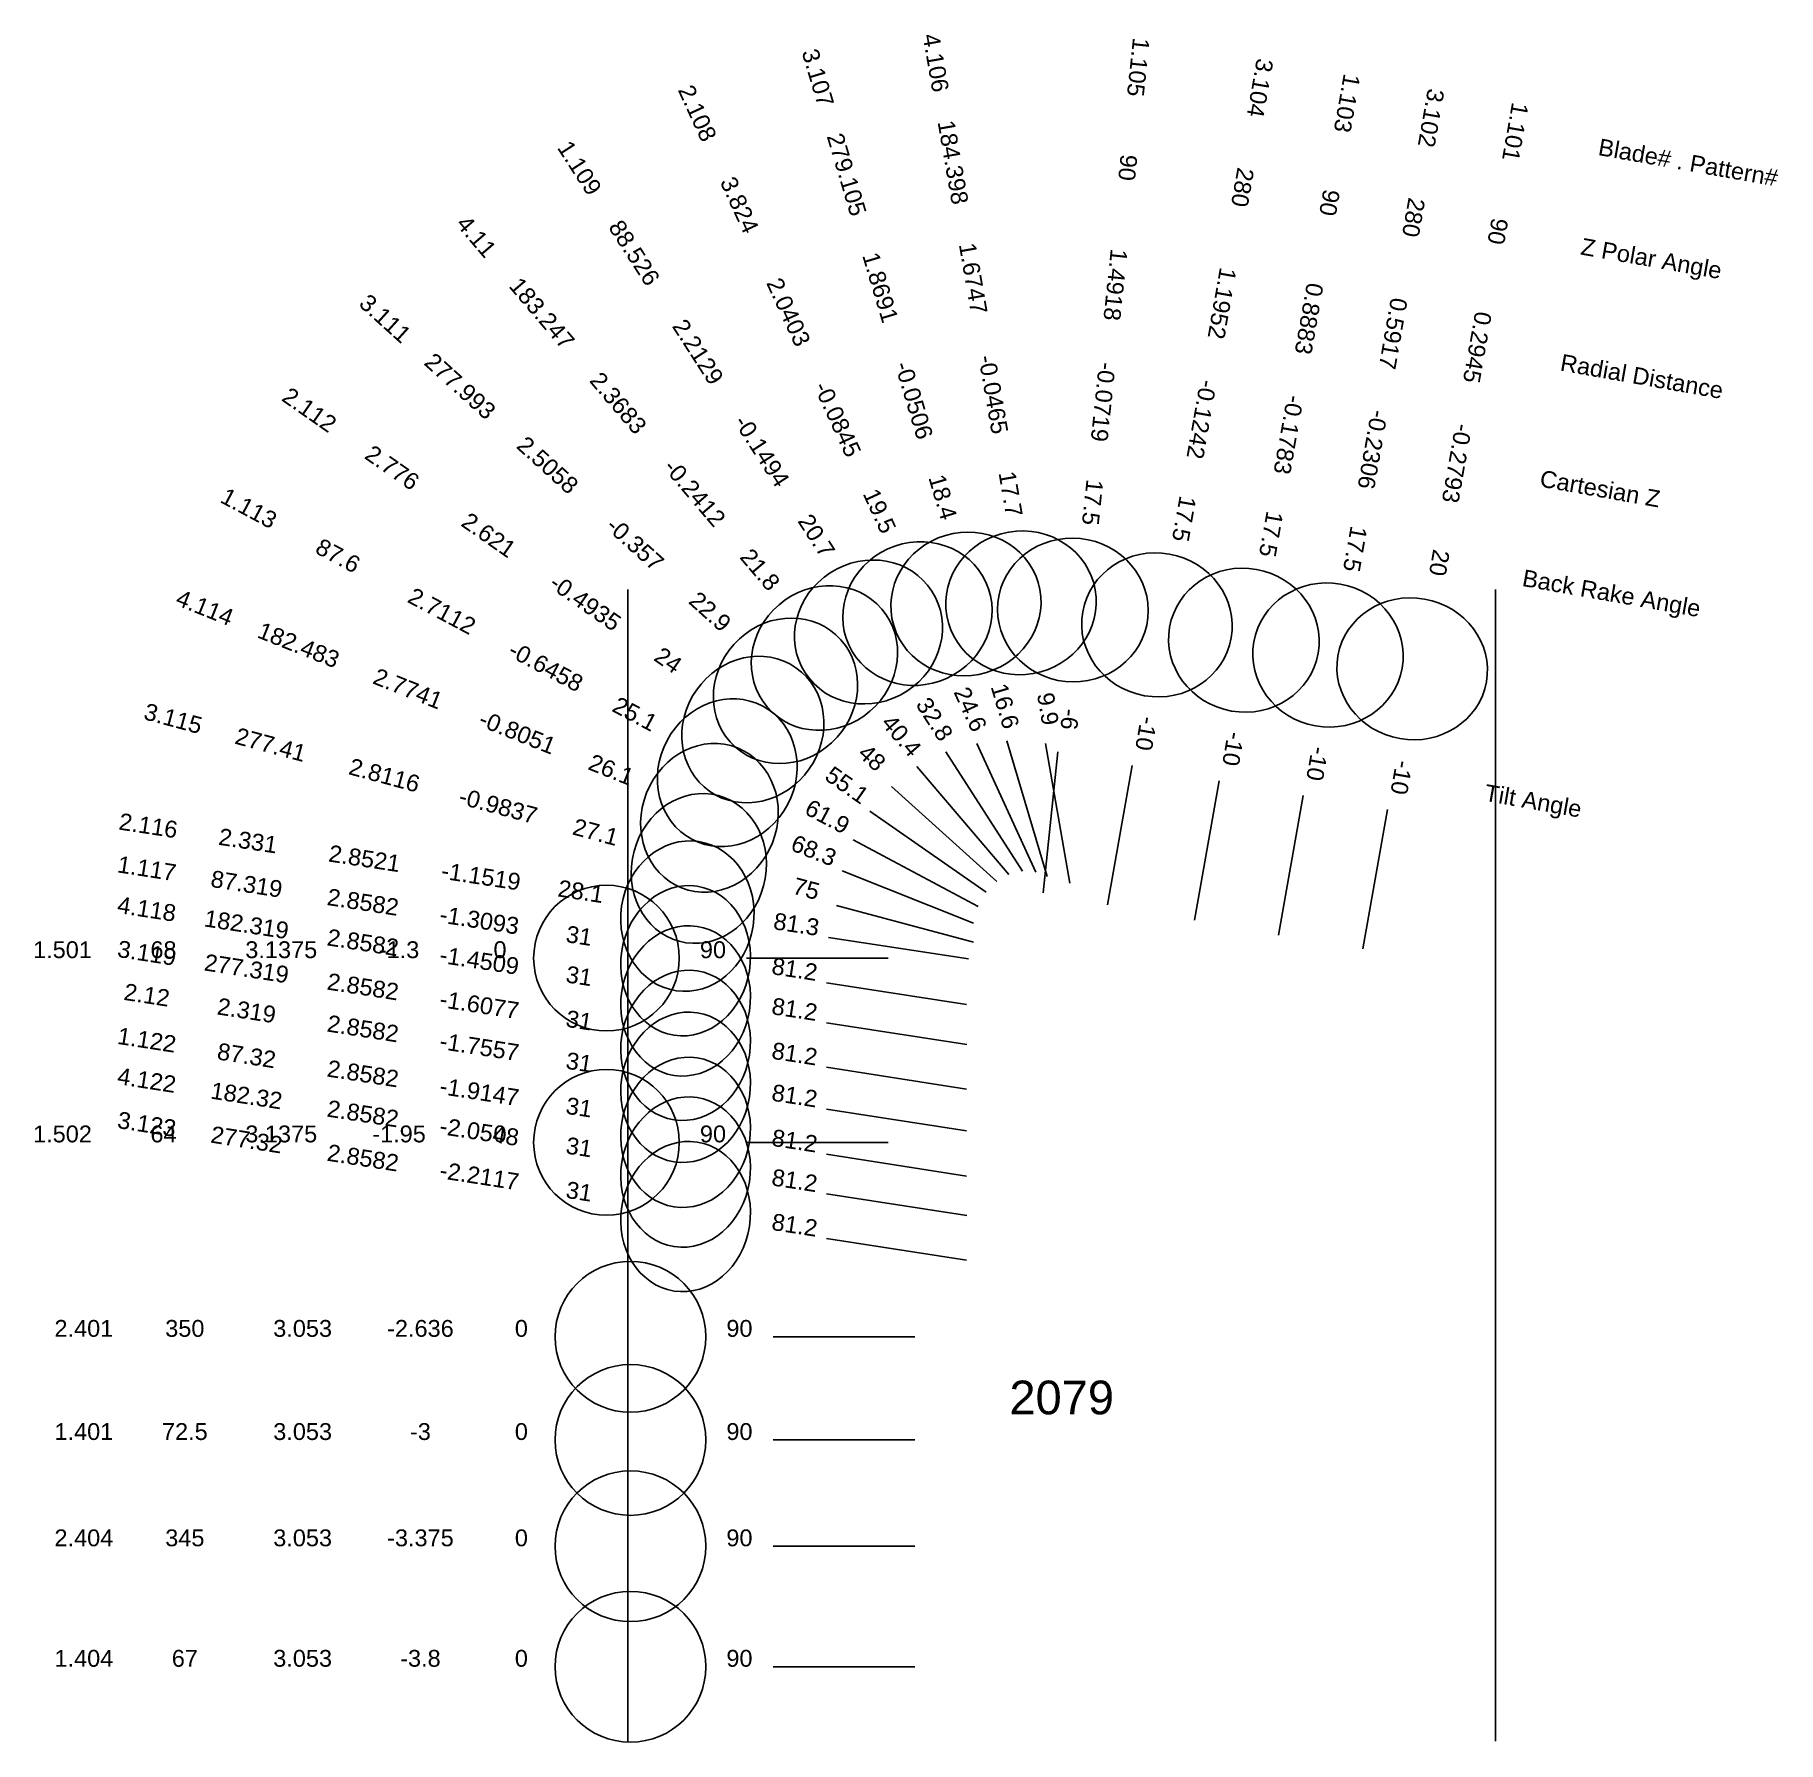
# Model space of a CAD drawing. Header units: inches. Extents: x 30.85 to 37, y 13.93 to 19.96.
import ezdxf
from ezdxf.enums import TextEntityAlignment as Align

# ---------------------------------------------------------------- set-up
doc = ezdxf.new("R2010")
doc.units = ezdxf.units.IN
doc.header["$MEASUREMENT"] = 0
for name, color, linetype, true_color in [('Blade_1', 30, 'Continuous', 0xff7f00), ('Blade_2', 7, 'Continuous', 0xcccc00), ('Blade_3', 7, 'Continuous', 0x00cc00), ('Blade_4', 7, 'Continuous', 0x00cccc)]:
    doc.layers.add(name, color=color, linetype=linetype, true_color=true_color)
doc.styles.get("Standard").update_dxf_attribs({"font": 'arial.ttf'})

msp = doc.modelspace()

# ---------------------------------------------------------------- linework, layer by layer
for p, q in [((32.9375, 18), (32.9375, 13.9372)), ((36, 18), (36, 13.9372))]:
    msp.add_line(p, q)
at = {"layer": 'Blade_1'}
for p, q in [((34.0597, 17.4273), (34.3305, 17.0069)), ((34.4556, 17.4274), (34.4033, 16.9301)), ((35.0243, 17.3258), (34.9374, 16.8334)), ((35.6181, 17.2248), (35.5312, 16.7324)), ((33.7331, 17.1173), (34.1743, 16.8821)), ((33.357, 16.7), (33.857, 16.7)), ((33.6393, 16.6133), (34.1334, 16.5365)), ((33.357, 16.05), (33.857, 16.05)), ((33.6393, 16.0079), (34.1334, 15.931)), ((33.4505, 15), (33.9505, 15)), ((33.4505, 14.2), (33.9505, 14.2))]:
    msp.add_line(p, q, dxfattribs=at)
for centre, major_axis, ratio in [((34.5082, 17.9281), (0.2645, -0.0278), 0.953717), ((33.7871, 17.8506), (0.2236, 0.144), 0.935559), ((35.1117, 17.8217), (0.262, -0.0462), 0.953717), ((35.7055, 17.7207), (0.262, -0.0462), 0.939693), ((33.2888, 17.3542), (0.1251, 0.2347), 0.905542), ((32.8625, 16.7), (0, 0.257), 1), ((33.1418, 16.6907), (0.0409, 0.2628), 0.857076), ((33.1418, 16.0853), (0.0409, 0.2628), 0.857085), ((32.8625, 16.05), (0, 0.257), 1), ((32.947, 15), (0, 0.266), 1), ((32.947, 14.2), (0, 0.266), 1)]:
    msp.add_ellipse(centre, major_axis=major_axis, ratio=ratio, dxfattribs=at)
at = {"layer": 'Blade_2'}
for p, q in [((34.1694, 17.4577), (34.3776, 17.0032)), ((33.7919, 17.2184), (34.2019, 16.9322)), ((33.6457, 16.7723), (34.14, 16.6971)), ((33.6393, 16.1669), (34.1334, 16.0901)), ((33.4505, 15.364), (33.9505, 15.364)), ((33.4505, 14.625), (33.9505, 14.625))]:
    msp.add_line(p, q, dxfattribs=at)
for centre, major_axis, ratio in [((33.9597, 17.9155), (0.2418, 0.1108), 0.94246), ((33.379, 17.5065), (0.1522, 0.2181), 0.913269), ((33.1479, 16.8481), (0.04, 0.263), 0.881859), ((33.1418, 16.2443), (0.0409, 0.2628), 0.857076), ((32.947, 15.364), (0, 0.266), 1), ((32.947, 14.625), (0, 0.266), 1)]:
    msp.add_ellipse(centre, major_axis=major_axis, ratio=ratio, dxfattribs=at)
at = {"layer": 'Blade_3'}
for p, q in [((34.2746, 17.4669), (34.4174, 16.9877)), ((34.7174, 17.3799), (34.6305, 16.8875)), ((33.8681, 17.3058), (34.2394, 16.9709)), ((35.3209, 17.2735), (35.234, 16.7811)), ((33.6746, 16.8856), (34.1575, 16.7558)), ((33.6393, 16.3149), (34.1334, 16.2381)), ((33.6393, 15.7109), (34.1334, 15.634))]:
    msp.add_line(p, q, dxfattribs=at)
for centre, major_axis, ratio in [((34.1309, 17.9494), (0.2549, 0.0759), 0.948909), ((34.8048, 17.8758), (0.262, -0.0462), 0.953717), ((35.4083, 17.7694), (0.262, -0.0462), 0.953717), ((33.4942, 17.643), (0.1781, 0.1975), 0.920895), ((33.1884, 17.0163), (0.0691, 0.2569), 0.889966), ((33.1418, 16.3923), (0.0409, 0.2628), 0.857076), ((33.1418, 15.7883), (0.0409, 0.2628), 0.857085)]:
    msp.add_ellipse(centre, major_axis=major_axis, ratio=ratio, dxfattribs=at)
at = {"layer": 'Blade_4'}
for p, q in [((34.4114, 17.4574), (34.497, 16.9648)), ((33.9581, 17.3755), (34.2823, 16.9948)), ((33.6936, 17.0084), (34.158, 16.8232)), ((33.6394, 16.4721), (34.1335, 16.3956)), ((33.6394, 15.8683), (34.1335, 15.7918))]:
    msp.add_line(p, q, dxfattribs=at)
for centre, major_axis, ratio in [((34.3253, 17.9535), (0.2621, 0.0455), 0.952419), ((33.6317, 17.7588), (0.2025, 0.1725), 0.928353), ((33.2259, 17.1949), (0.0985, 0.2471), 0.897821), ((33.1418, 16.5491), (0.0407, 0.2629), 0.857026), ((33.1418, 15.9452), (0.0407, 0.2629), 0.85702)]:
    msp.add_ellipse(centre, major_axis=major_axis, ratio=ratio, dxfattribs=at)

# ---------------------------------------------------------------- texts
for s, height, p in [('Blade# . Pattern#', 0.059375, (36.3639, 19.5629)), ('Z Polar Angle', 0.059375, (36.302, 19.212)), ('Radial Distance', 0.059375, (36.2299, 18.8027)), ('Cartesian Z', 0.059375, (36.1577, 18.3934)), ('Back Rake Angle', 0.059375, (36.0958, 18.0426)), ('Tilt Angle', 0.05937, (35.9622, 17.2848))]:
    msp.add_text(s, height=height, rotation=350).set_placement(p, align=Align.MIDDLE_LEFT)
msp.add_text('2079', height=0.11875).set_placement((34.4688, 15.15), align=Align.MIDDLE_CENTER)
at = {"layer": 'Blade_1'}
for s, rotation, p in [('1.105', 264, (34.7098, 19.846)), ('1.103', 260, (35.4466, 19.7209)), ('1.101', 260, (36.0404, 19.6199)), ('1.109', 302.78399, (32.7429, 19.4719)), ('90', 264, (34.6725, 19.4917)), ('90', 260, (35.3847, 19.3701)), ('88.526', 302.78399, (32.9358, 19.1724)), ('90', 260, (35.9785, 19.2691)), ('1.4918', 264, (34.6291, 19.0784)), ('0.8883', 260, (35.3125, 18.9608)), ('2.2129', 302.78399, (33.1608, 18.823)), ('0.2945', 260, (35.9063, 18.8598)), ('-0.0719', 264, (34.5857, 18.665)), ('-0.1783', 260, (35.2404, 18.5514)), ('-0.1494', 302.78399, (33.3859, 18.4736)), ('-0.2793', 260, (35.8342, 18.4504)), ('1.113', 331.93929, (31.587, 18.2614)), ('17.5', 264, (34.5484, 18.3107)), ('17.5', 260, (35.1785, 18.2006)), ('20.7', 302.78399, (33.5788, 18.1741)), ('87.6', 331.93929, (31.9014, 18.0938)), ('20', 260, (35.7723, 18.0996)), ('2.7112', 331.93929, (32.2681, 17.8983)), ('-0.6458', 331.93929, (32.6349, 17.7028)), ('25.1', 331.93929, (32.9493, 17.5352)), ('32.8', 302.78399, (33.9954, 17.5271)), ('-6', 264, (34.468, 17.5455)), ('-10', 260, (35.0449, 17.4428)), ('-10', 260, (35.6387, 17.3418)), ('61.9', 331.93929, (33.6283, 17.1732)), ('1.117', 351.16012, (31.2362, 16.9871)), ('87.319', 351.16012, (31.5882, 16.9323)), ('2.8582', 351.16012, (31.9989, 16.8684)), ('-1.3093', 351.16012, (32.4096, 16.8046)), ('31', 351.16012, (32.7616, 16.7498)), ('81.2', 351.16012, (33.522, 16.6316)), ('1.122', 351.15258, (31.2362, 16.3819)), ('87.32', 351.15258, (31.5882, 16.3271)), ('2.8582', 351.15258, (31.9989, 16.2632)), ('-1.9147', 351.15258, (32.4096, 16.1993)), ('31', 351.15258, (32.7616, 16.1445)), ('81.2', 351.15258, (33.522, 16.0261))]:
    msp.add_text(s, height=0.05937, rotation=rotation, dxfattribs=at).set_placement(p, align=Align.CENTER)
for s, height, p in [('1.501', 0.05937, (30.943, 16.7)), ('68', 0.05937, (31.2993, 16.7)), ('3.1375', 0.05937, (31.7149, 16.7)), ('-1.3', 0.05937, (32.1305, 16.7)), ('0', 0.0594, (32.4868, 16.7)), ('90', 0.05937, (33.2383, 16.7)), ('1.502', 0.05937, (30.943, 16.05)), ('64', 0.05937, (31.2993, 16.05)), ('3.1375', 0.05937, (31.7149, 16.05)), ('-1.95', 0.05937, (32.1305, 16.05)), ('0', 0.0594, (32.4868, 16.05)), ('90', 0.05937, (33.2383, 16.05)), ('1.401', 0.05937, (31.0185, 15)), ('72.5', 0.05937, (31.3747, 15)), ('3.053', 0.05937, (31.7904, 15)), ('-3', 0.05937, (32.206, 15)), ('0', 0.0594, (32.5622, 15)), ('90', 0.05937, (33.3317, 15)), ('1.404', 0.05937, (31.0185, 14.2)), ('67', 0.05937, (31.3747, 14.2)), ('3.053', 0.05937, (31.7904, 14.2)), ('-3.8', 0.05937, (32.206, 14.2)), ('0', 0.0594, (32.5622, 14.2)), ('90', 0.05937, (33.3317, 14.2))]:
    msp.add_text(s, height=height, dxfattribs=at).set_placement(p, align=Align.CENTER)
at = {"layer": 'Blade_2'}
for s, rotation, p in [('2.108', 294.61057, (33.1566, 19.6688)), ('3.824', 294.61057, (33.3049, 19.3449)), ('2.0403', 294.61057, (33.478, 18.9671)), ('2.112', 325.09091, (31.7975, 18.6101)), ('-0.0845', 294.61057, (33.6511, 18.5892)), ('2.776', 325.09091, (32.0897, 18.4063)), ('19.5', 294.61057, (33.7995, 18.2653)), ('2.621', 325.09091, (32.4305, 18.1684)), ('-0.4935', 325.09091, (32.7713, 17.9306)), ('24', 325.09091, (33.0635, 17.7267)), ('24.6', 294.61057, (34.1199, 17.5657)), ('55.1', 325.09091, (33.6945, 17.2863)), ('2.116', 351.34479, (31.2414, 17.1383)), ('2.331', 351.34479, (31.5935, 17.0847)), ('2.8521', 351.34479, (32.0044, 17.0222)), ('-1.1519', 351.34479, (32.4153, 16.9596)), ('28.1', 351.34479, (32.7675, 16.906)), ('81.3', 351.34479, (33.5283, 16.7902)), ('2.12', 351.16012, (31.2362, 16.5407)), ('2.319', 351.16012, (31.5882, 16.4859)), ('2.8582', 351.16012, (31.9989, 16.422)), ('-1.7557', 351.16012, (32.4096, 16.3582)), ('31', 351.16012, (32.7616, 16.3034)), ('81.2', 351.16012, (33.522, 16.1852))]:
    msp.add_text(s, height=0.05937, rotation=rotation, dxfattribs=at).set_placement(p, align=Align.CENTER)
for s, height, p in [('2.401', 0.05937, (31.0185, 15.364)), ('350', 0.05937, (31.3747, 15.364)), ('3.053', 0.05937, (31.7904, 15.364)), ('-2.636', 0.05937, (32.206, 15.364)), ('0', 0.0594, (32.5622, 15.364)), ('90', 0.05937, (33.3317, 15.364)), ('2.404', 0.05937, (31.0185, 14.625)), ('345', 0.05937, (31.3747, 14.625)), ('3.053', 0.05937, (31.7904, 14.625)), ('-3.375', 0.05937, (32.206, 14.625)), ('0', 0.0594, (32.5622, 14.625)), ('90', 0.05937, (33.3317, 14.625))]:
    msp.add_text(s, height=height, dxfattribs=at).set_placement(p, align=Align.CENTER)
at = {"layer": 'Blade_3'}
for s, rotation, p in [('3.107', 286.58892, (33.5803, 19.7976)), ('3.104', 260, (35.1397, 19.775)), ('3.102', 260, (35.7432, 19.6686)), ('279.105', 286.58892, (33.682, 19.4562)), ('280', 260, (35.0778, 19.4242)), ('280', 260, (35.6813, 19.3178)), ('1.8691', 286.58892, (33.8007, 19.0579)), ('1.1952', 260, (35.0056, 19.0149)), ('3.111', 317.95423, (32.0621, 18.9346)), ('0.5917', 260, (35.6091, 18.9085)), ('277.993', 317.95423, (32.3266, 18.696)), ('-0.0506', 286.58892, (33.9193, 18.6596)), ('-0.1242', 260, (34.9335, 18.6055)), ('-0.2306', 260, (35.537, 18.4991)), ('2.5058', 317.95423, (32.6353, 18.4176)), ('18.4', 286.58892, (34.021, 18.3181)), ('17.5', 260, (34.8716, 18.2547)), ('-0.357', 317.95423, (32.9439, 18.1393)), ('17.5', 260, (35.4751, 18.1483)), ('22.9', 317.95423, (33.2085, 17.9007)), ('16.6', 286.58892, (34.2407, 17.5807)), ('3.115', 344.95375, (31.326, 17.5169)), ('-10', 260, (34.738, 17.4969)), ('277.41', 344.95375, (31.67, 17.4245)), ('48', 317.95423, (33.7799, 17.3853)), ('-10', 260, (35.3415, 17.3905)), ('2.8116', 344.95375, (32.0714, 17.3166)), ('-0.9837', 344.95375, (32.4728, 17.2087)), ('27.1', 344.95375, (32.8168, 17.1162)), ('75', 344.95375, (33.56, 16.9164)), ('3.119', 351.16012, (31.2362, 16.6887)), ('277.319', 351.16012, (31.5882, 16.6339)), ('2.8582', 351.16012, (31.9989, 16.57)), ('-1.6077', 351.16012, (32.4096, 16.5062)), ('31', 351.16012, (32.7616, 16.4514)), ('81.2', 351.16012, (33.522, 16.3332)), ('3.123', 351.15259, (31.2362, 16.0849)), ('277.32', 351.15259, (31.5883, 16.0301)), ('2.8582', 351.15259, (31.9989, 15.9662)), ('-2.2117', 351.15259, (32.4096, 15.9023)), ('31', 351.15259, (32.7616, 15.8475)), ('81.2', 351.15259, (33.522, 15.7291))]:
    msp.add_text(s, height=0.05937, rotation=rotation, dxfattribs=at).set_placement(p, align=Align.CENTER)
at = {"layer": 'Blade_4'}
for s, rotation, p in [('4.106', 279.85075, (33.9954, 19.8536)), ('184.398', 279.85075, (34.0563, 19.5026)), ('4.11', 310.41699, (32.3814, 19.2271)), ('1.6747', 279.85075, (34.1274, 19.0931)), ('183.247', 310.41699, (32.6123, 18.9558)), ('-0.0465', 279.85075, (34.1985, 18.6836)), ('2.3683', 310.41699, (32.8818, 18.6394)), ('-0.2412', 310.41699, (33.1513, 18.323)), ('17.7', 279.85075, (34.2595, 18.3326)), ('21.8', 310.41699, (33.3822, 18.0517)), ('4.114', 338.2615, (31.4345, 17.9092)), ('182.483', 338.2615, (31.7655, 17.7772)), ('2.7741', 338.2615, (32.1515, 17.6233)), ('9.9', 279.85075, (34.3911, 17.5744)), ('-0.8051', 338.2615, (32.5376, 17.4693)), ('40.4', 310.41699, (33.8811, 17.4659)), ('26.1', 338.2615, (32.8685, 17.3374)), ('68.3', 338.2615, (33.5833, 17.0524)), ('4.118', 351.20344, (31.236, 16.844)), ('182.319', 351.20344, (31.588, 16.7895)), ('2.8582', 351.20344, (31.9988, 16.726)), ('-1.4509', 351.20344, (32.4095, 16.6624)), ('31', 351.20344, (32.7616, 16.6079)), ('81.2', 351.20344, (33.522, 16.4903)), ('4.122', 351.2091, (31.236, 16.2399)), ('182.32', 351.2091, (31.588, 16.1855)), ('2.8582', 351.2091, (31.9988, 16.122)), ('-2.0548', 351.2091, (32.4095, 16.0584)), ('31', 351.2091, (32.7616, 16.004)), ('81.2', 351.2091, (33.522, 15.8864))]:
    msp.add_text(s, height=0.05937, rotation=rotation, dxfattribs=at).set_placement(p, align=Align.CENTER)

doc.saveas('drawing.dxf')
